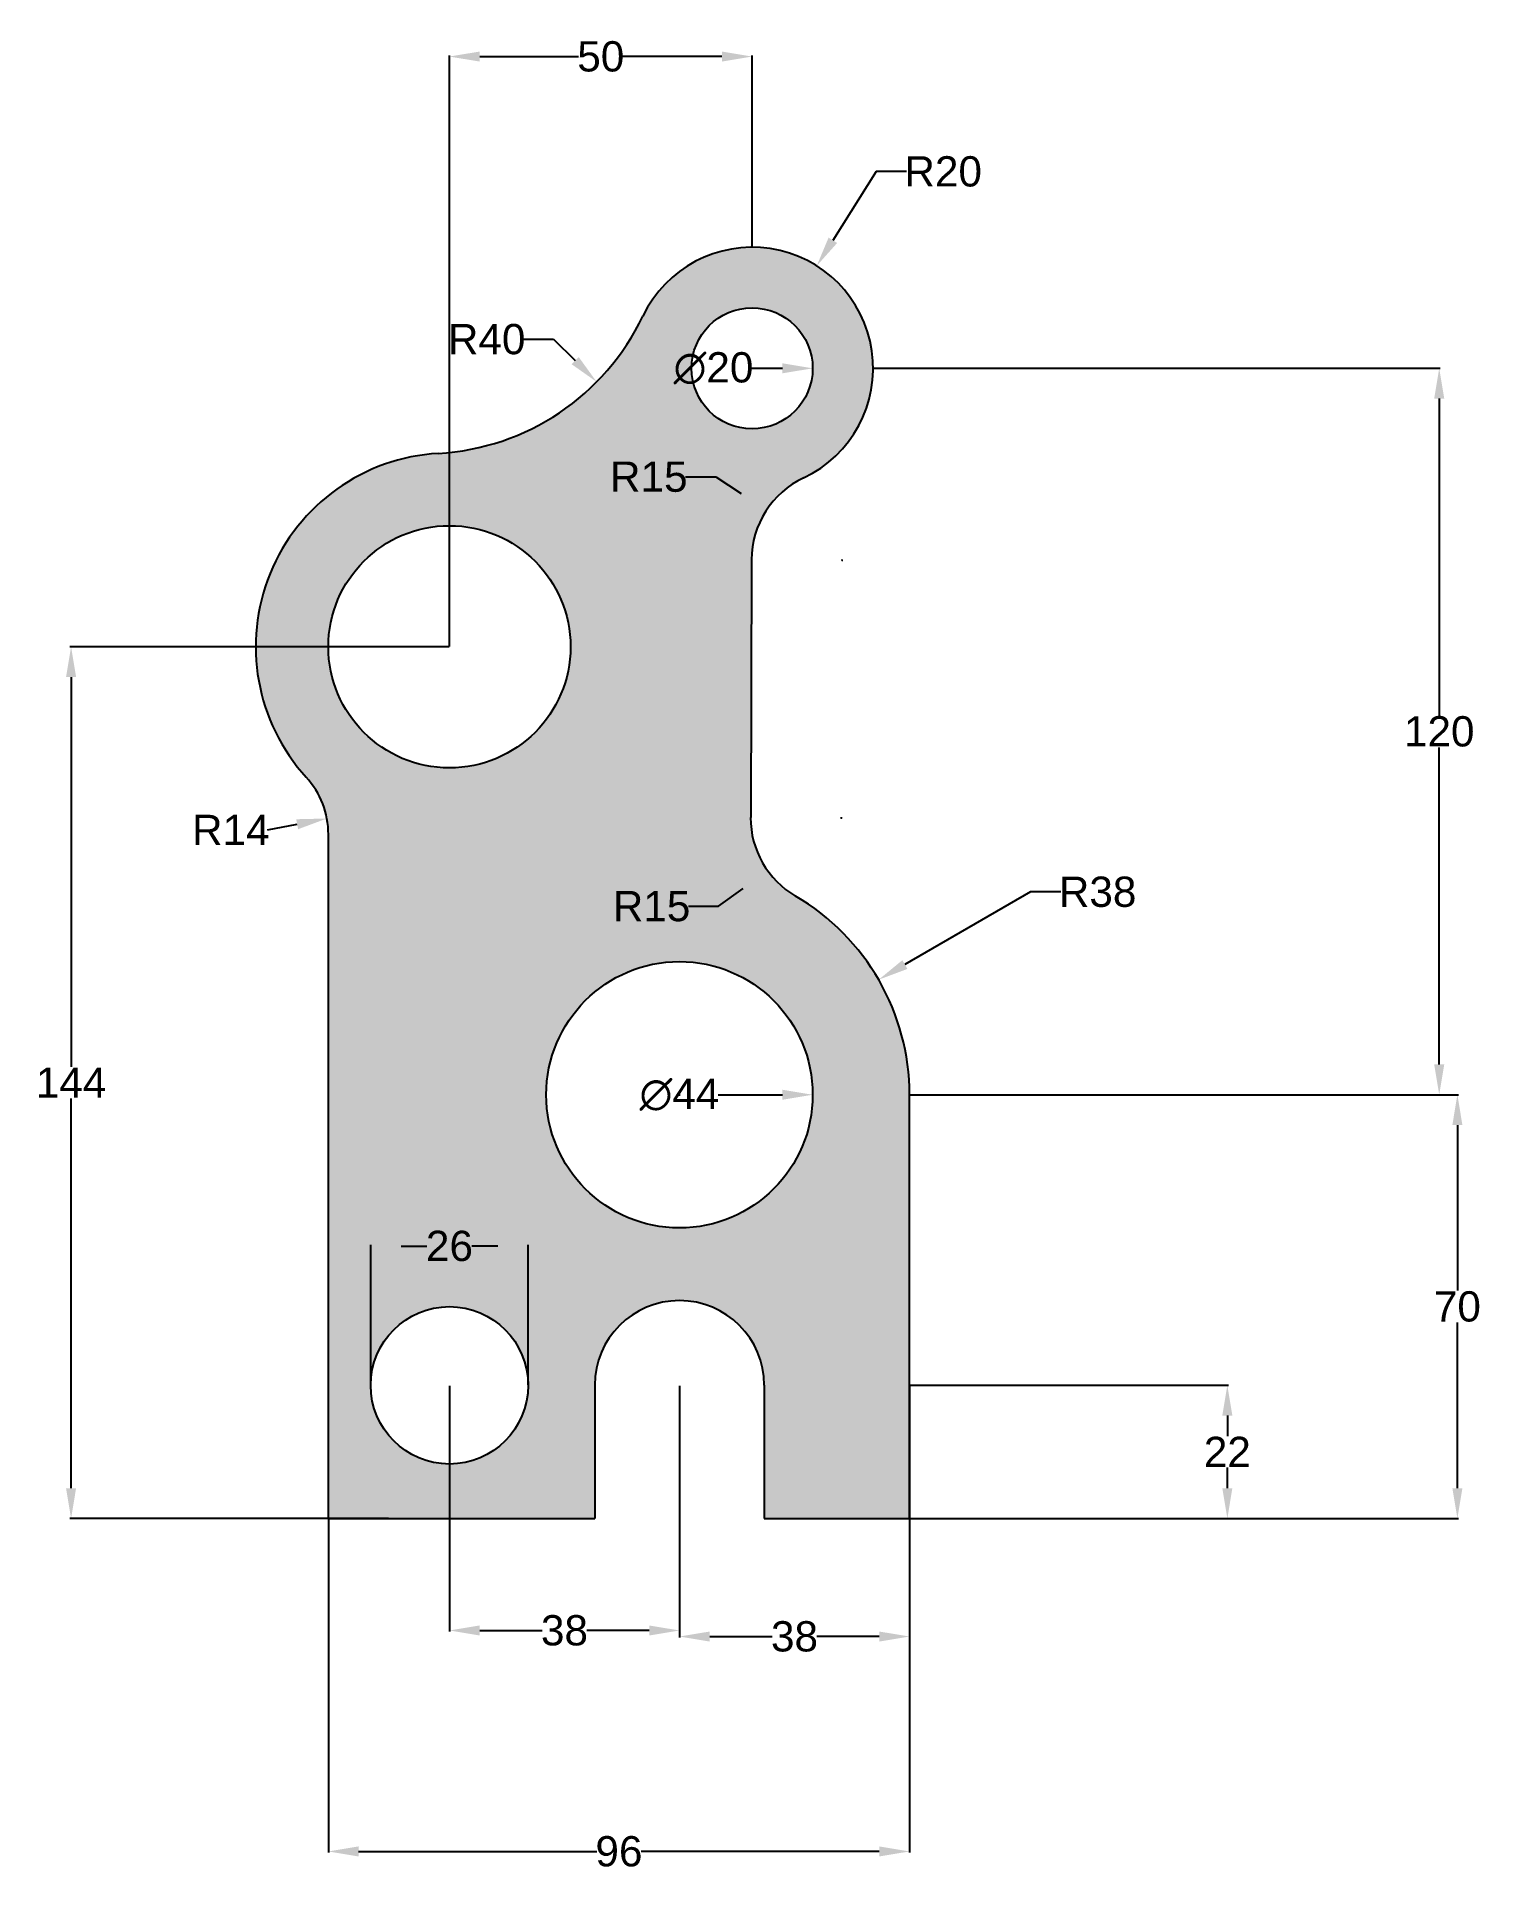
# Model space of a CAD drawing. Header units: millimetres. Extents: x 26 to 265, y 54 to 357.
import ezdxf

# ---------------------------------------------------------------- set-up
doc = ezdxf.new("R2010")
doc.units = ezdxf.units.MM
doc.header["$MEASUREMENT"] = 0
doc.styles.get("Standard").update_dxf_attribs({"font": 'arial.ttf'})
doc.dimstyles.get("Standard").update_dxf_attribs({"dimtxt": 5, "dimasz": 5, "dimexe": 0.18, "dimexo": 0.0625, "dimgap": 0.09, "dimtad": 0, "dimtih": 1, "dimtoh": 1, "dimdec": 0, "dimzin": 0, "dimdsep": 46, "dimtxsty": 'Standard', "dimcen": 0.09, "dimadec": 0, "dimazin": 0, "dimtfac": 1, "dimtdec": 0, "dimtofl": 0, "dimtmove": 0, "dimatfit": 3, "dimfxl": 1, "dimtolj": 1, "dimtzin": 0, "dimarcsym": 0})

# ---------------------------------------------------------------- blocks, each defined once
blk = doc.blocks.new('*D9')
at = {"color": 0, "lineweight": -2, "transparency": 16777216}
for p, q in [((74.5, 112.44), (74.5, 57.32)), ((170.5, 112.44), (170.5, 57.32)), ((79.5, 57.5), (118.83, 57.5)), ((165.5, 57.5), (126.17, 57.5))]:
    blk.add_line(p, q, dxfattribs=at)
at = {"color": 0, "transparency": 16777216}
for points in [[(79.5, 58.33), (79.5, 56.67), (74.5, 57.5)], [(165.5, 58.33), (165.5, 56.67), (170.5, 57.5)]]:
    blk.add_solid(points, dxfattribs=at)
at = {"layer": 'Defpoints', "color": 0, "transparency": 16777216}
for p in [(74.5, 112.5), (170.5, 112.5), (170.5, 57.5)]:
    blk.add_point(p, dxfattribs=at)
at = {"color": 0, "transparency": 16777216, "insert": (122.5, 57.5), "char_height": 5, "attachment_point": 5}
blk.add_mtext('\\A1;96', dxfattribs=at)
blk = doc.blocks.new('*D10')
at = {"color": 0, "lineweight": -2, "transparency": 16777216}
for p, q in [((170.56, 134.5), (223.18, 134.5)), ((223, 129.5), (223, 126.1)), ((223, 117.5), (223, 120.9)), ((170.56, 112.5), (223.18, 112.5))]:
    blk.add_line(p, q, dxfattribs=at)
at = {"color": 0, "transparency": 16777216}
for points in [[(222.17, 129.5), (223.83, 129.5), (223, 134.5)], [(222.17, 117.5), (223.83, 117.5), (223, 112.5)]]:
    blk.add_solid(points, dxfattribs=at)
at = {"layer": 'Defpoints', "color": 0, "transparency": 16777216}
for p in [(170.5, 134.5), (223, 134.5), (170.5, 112.5)]:
    blk.add_point(p, dxfattribs=at)
at = {"color": 0, "transparency": 16777216, "insert": (223, 123.5), "char_height": 5, "attachment_point": 5}
blk.add_mtext('\\A1;22', dxfattribs=at)
blk = doc.blocks.new('*D11')
at = {"color": 0, "lineweight": -2, "transparency": 16777216}
for p, q in [((94.5, 134.44), (94.5, 93.82)), ((132.5, 134.44), (132.5, 93.82)), ((99.5, 94), (109.83, 94)), ((127.5, 94), (117.17, 94))]:
    blk.add_line(p, q, dxfattribs=at)
at = {"color": 0, "transparency": 16777216}
for points in [[(99.5, 94.83), (99.5, 93.17), (94.5, 94)], [(127.5, 94.83), (127.5, 93.17), (132.5, 94)]]:
    blk.add_solid(points, dxfattribs=at)
at = {"layer": 'Defpoints', "color": 0, "transparency": 16777216}
for p in [(94.5, 134.5), (132.5, 134.5), (132.5, 94)]:
    blk.add_point(p, dxfattribs=at)
at = {"color": 0, "transparency": 16777216, "insert": (113.5, 94), "char_height": 5, "attachment_point": 5}
blk.add_mtext('\\A1;38', dxfattribs=at)
blk = doc.blocks.new('*D12')
at = {"color": 0, "lineweight": -2, "transparency": 16777216}
for p, q in [((132.5, 134.44), (132.5, 92.82)), ((170.5, 134.44), (170.5, 92.82)), ((137.5, 93), (147.83, 93)), ((165.5, 93), (155.17, 93))]:
    blk.add_line(p, q, dxfattribs=at)
at = {"color": 0, "transparency": 16777216}
for points in [[(137.5, 93.83), (137.5, 92.17), (132.5, 93)], [(165.5, 93.83), (165.5, 92.17), (170.5, 93)]]:
    blk.add_solid(points, dxfattribs=at)
at = {"layer": 'Defpoints', "color": 0, "transparency": 16777216}
for p in [(132.5, 134.5), (170.5, 134.5), (170.5, 93)]:
    blk.add_point(p, dxfattribs=at)
at = {"color": 0, "transparency": 16777216, "insert": (151.5, 93), "char_height": 5, "attachment_point": 5}
blk.add_mtext('\\A1;38', dxfattribs=at)
blk = doc.blocks.new('*D13')
at = {"color": 0, "lineweight": -2, "transparency": 16777216}
for p, q in [((94.44, 256.5), (31.82, 256.5)), ((32, 251.5), (32, 187.1)), ((32, 117.5), (32, 181.9)), ((84.44, 112.5), (31.82, 112.5))]:
    blk.add_line(p, q, dxfattribs=at)
at = {"color": 0, "transparency": 16777216}
for points in [[(31.17, 251.5), (32.83, 251.5), (32, 256.5)], [(31.17, 117.5), (32.83, 117.5), (32, 112.5)]]:
    blk.add_solid(points, dxfattribs=at)
at = {"layer": 'Defpoints', "color": 0, "transparency": 16777216}
for p in [(94.5, 256.5), (32, 112.5), (84.5, 112.5)]:
    blk.add_point(p, dxfattribs=at)
at = {"color": 0, "transparency": 16777216, "insert": (32, 184.5), "char_height": 5, "attachment_point": 5}
blk.add_mtext('\\A1;144', dxfattribs=at)
blk = doc.blocks.new('*D14')
at = {"color": 0, "lineweight": -2, "transparency": 16777216}
for p, q in [((164.56, 302.5), (258.18, 302.5)), ((258, 297.5), (258, 245.14)), ((258, 187.5), (258, 239.86)), ((170.56, 182.5), (258.18, 182.5))]:
    blk.add_line(p, q, dxfattribs=at)
at = {"color": 0, "transparency": 16777216}
for points in [[(257.17, 297.5), (258.83, 297.5), (258, 302.5)], [(257.17, 187.5), (258.83, 187.5), (258, 182.5)]]:
    blk.add_solid(points, dxfattribs=at)
at = {"layer": 'Defpoints', "color": 0, "transparency": 16777216}
for p in [(164.5, 302.5), (170.5, 182.5), (258, 182.5)]:
    blk.add_point(p, dxfattribs=at)
at = {"color": 0, "transparency": 16777216, "insert": (258, 242.5), "char_height": 5, "attachment_point": 5}
blk.add_mtext('\\A1;120', dxfattribs=at)
blk = doc.blocks.new('*D15')
at = {"color": 0, "lineweight": -2, "transparency": 16777216}
for p, q in [((170.56, 182.5), (261.18, 182.5)), ((261, 177.5), (261, 150.14)), ((261, 117.5), (261, 144.86)), ((170.56, 112.5), (261.18, 112.5))]:
    blk.add_line(p, q, dxfattribs=at)
at = {"color": 0, "transparency": 16777216}
for points in [[(260.17, 177.5), (261.83, 177.5), (261, 182.5)], [(260.17, 117.5), (261.83, 117.5), (261, 112.5)]]:
    blk.add_solid(points, dxfattribs=at)
at = {"layer": 'Defpoints', "color": 0, "transparency": 16777216}
for p in [(170.5, 182.5), (170.5, 112.5), (261, 112.5)]:
    blk.add_point(p, dxfattribs=at)
at = {"color": 0, "transparency": 16777216, "insert": (261, 147.5), "char_height": 5, "attachment_point": 5}
blk.add_mtext('\\A1;70', dxfattribs=at)
blk = doc.blocks.new('*D16')
at = {"color": 0, "lineweight": -2, "transparency": 16777216}
for p, q in [((94.5, 256.56), (94.5, 354.18)), ((99.5, 354), (115.84, 354)), ((139.5, 354), (123.16, 354)), ((144.5, 322.56), (144.5, 354.18))]:
    blk.add_line(p, q, dxfattribs=at)
at = {"color": 0, "transparency": 16777216}
for points in [[(99.5, 354.83), (99.5, 353.17), (94.5, 354)], [(139.5, 354.83), (139.5, 353.17), (144.5, 354)]]:
    blk.add_solid(points, dxfattribs=at)
at = {"layer": 'Defpoints', "color": 0, "transparency": 16777216}
for p in [(144.5, 354), (144.5, 322.5), (94.5, 256.5)]:
    blk.add_point(p, dxfattribs=at)
at = {"color": 0, "transparency": 16777216, "insert": (119.5, 354), "char_height": 5, "attachment_point": 5}
blk.add_mtext('\\A1;50', dxfattribs=at)
blk = doc.blocks.new('*D17')
at = {"color": 0, "lineweight": -2, "transparency": 16777216}
for p, q in [((81.5, 134.56), (81.5, 157.68)), ((107.5, 134.56), (107.5, 157.68)), ((86.5, 157.5), (90.79, 157.5)), ((102.5, 157.5), (98.21, 157.5))]:
    blk.add_line(p, q, dxfattribs=at)
at = {"color": 0, "transparency": 16777216}
for points in [[(86.5, 158.33), (86.5, 156.67), (81.5, 157.5)], [(102.5, 158.33), (102.5, 156.67), (107.5, 157.5)]]:
    blk.add_solid(points, dxfattribs=at)
at = {"layer": 'Defpoints', "color": 0, "transparency": 16777216}
for p in [(107.5, 157.5), (81.5, 134.5), (107.5, 134.5)]:
    blk.add_point(p, dxfattribs=at)
at = {"color": 0, "transparency": 16777216, "insert": (94.5, 157.5), "char_height": 5, "attachment_point": 5}
blk.add_mtext('\\A1;26', dxfattribs=at)
blk = doc.blocks.new('*D18')
at = {"color": 0, "lineweight": -2, "transparency": 16777216}
blk.add_line((138.88, 182.5), (149.5, 182.5), dxfattribs=at)
at = {"color": 0, "transparency": 16777216}
blk.add_solid([(149.5, 183.33), (149.5, 181.67), (154.5, 182.5)], dxfattribs=at)
at = {"layer": 'Defpoints', "color": 0, "transparency": 16777216}
for p in [(110.5, 182.5), (154.5, 182.5)]:
    blk.add_point(p, dxfattribs=at)
at = {"color": 0, "transparency": 16777216, "insert": (132.5, 182.5), "char_height": 5, "attachment_point": 5}
blk.add_mtext('\\A1;∅44', dxfattribs=at)
blk = doc.blocks.new('*D19')
at = {"color": 0, "lineweight": -2, "transparency": 16777216}
for p, q in [((190.5, 216), (169.74, 204.01)), ((195.5, 216), (190.5, 216)), ((132.41, 182.5), (132.59, 182.5)), ((132.5, 182.41), (132.5, 182.59))]:
    blk.add_line(p, q, dxfattribs=at)
at = {"color": 0, "transparency": 16777216}
blk.add_solid([(169.32, 204.73), (170.15, 203.28), (165.41, 201.51)], dxfattribs=at)
at = {"layer": 'Defpoints', "color": 0, "transparency": 16777216}
for p in [(165.41, 201.51), (132.5, 182.5)]:
    blk.add_point(p, dxfattribs=at)
at = {"color": 0, "transparency": 16777216, "insert": (201.57, 216), "char_height": 5, "attachment_point": 5}
blk.add_mtext('\\A1;R38', dxfattribs=at)
blk = doc.blocks.new('*D20')
at = {"color": 0, "lineweight": -2, "transparency": 16777216}
for p, q in [((159.16, 228.25), (159.34, 228.25)), ((159.25, 228.16), (159.25, 228.34)), ((138.97, 213.63), (143.03, 216.56)), ((133.97, 213.63), (138.97, 213.63))]:
    blk.add_line(p, q, dxfattribs=at)
at = {"color": 0, "transparency": 16777216}
blk.add_solid([(142.54, 217.23), (143.52, 215.88), (147.09, 219.48)], dxfattribs=at)
at = {"layer": 'Defpoints', "color": 0, "transparency": 16777216}
for p in [(159.25, 228.25), (147.09, 219.48)]:
    blk.add_point(p, dxfattribs=at)
at = {"color": 0, "transparency": 16777216, "insert": (127.89, 213.63), "char_height": 5, "attachment_point": 5}
blk.add_mtext('\\A1;R15', dxfattribs=at)
blk = doc.blocks.new('*D21')
at = {"color": 0, "lineweight": -2, "transparency": 16777216}
for p, q in [((133.51, 284.57), (138.51, 284.57)), ((138.51, 284.57), (142.69, 281.82)), ((159.31, 270.83), (159.49, 270.83)), ((159.4, 270.74), (159.4, 270.92))]:
    blk.add_line(p, q, dxfattribs=at)
at = {"color": 0, "transparency": 16777216}
blk.add_solid([(143.15, 282.52), (142.23, 281.13), (146.87, 279.08)], dxfattribs=at)
at = {"layer": 'Defpoints', "color": 0, "transparency": 16777216}
for p in [(146.87, 279.08), (159.4, 270.83)]:
    blk.add_point(p, dxfattribs=at)
at = {"color": 0, "transparency": 16777216, "insert": (127.43, 284.57), "char_height": 5, "attachment_point": 5}
blk.add_mtext('\\A1;R15', dxfattribs=at)
blk = doc.blocks.new('*D22')
at = {"color": 0, "lineweight": -2, "transparency": 16777216}
for p, q in [((106.71, 307.29), (111.71, 307.29)), ((111.71, 307.29), (115.26, 303.78))]:
    blk.add_line(p, q, dxfattribs=at)
at = {"color": 0, "transparency": 16777216}
blk.add_solid([(115.85, 304.37), (114.68, 303.18), (118.82, 300.26)], dxfattribs=at)
at = {"layer": 'Defpoints', "color": 0, "transparency": 16777216}
for p in [(90.37, 328.38), (118.82, 300.26)]:
    blk.add_point(p, dxfattribs=at)
at = {"color": 0, "transparency": 16777216, "insert": (100.65, 307.29), "char_height": 5, "attachment_point": 5}
blk.add_mtext('\\A1;R40', dxfattribs=at)
blk = doc.blocks.new('*D23')
at = {"color": 0, "lineweight": -2, "transparency": 16777216}
for p, q in [((165, 335), (157.84, 323.64)), ((170, 335), (165, 335)), ((144.41, 302.5), (144.59, 302.5)), ((144.5, 302.41), (144.5, 302.59))]:
    blk.add_line(p, q, dxfattribs=at)
at = {"color": 0, "transparency": 16777216}
blk.add_solid([(157.13, 324.09), (158.54, 323.2), (155.17, 319.42)], dxfattribs=at)
at = {"layer": 'Defpoints', "color": 0, "transparency": 16777216}
for p in [(155.17, 319.42), (144.5, 302.5)]:
    blk.add_point(p, dxfattribs=at)
at = {"color": 0, "transparency": 16777216, "insert": (176.06, 335), "char_height": 5, "attachment_point": 5}
blk.add_mtext('\\A1;R20', dxfattribs=at)
blk = doc.blocks.new('*D24')
at = {"color": 0, "lineweight": -2, "transparency": 16777216}
blk.add_line((144.5, 302.5), (149.5, 302.5), dxfattribs=at)
at = {"color": 0, "transparency": 16777216}
blk.add_solid([(149.5, 303.33), (149.5, 301.67), (154.5, 302.5)], dxfattribs=at)
at = {"layer": 'Defpoints', "color": 0, "transparency": 16777216}
for p in [(134.5, 302.5), (154.5, 302.5)]:
    blk.add_point(p, dxfattribs=at)
at = {"color": 0, "transparency": 16777216, "insert": (138.12, 302.5), "char_height": 5, "attachment_point": 5}
blk.add_mtext('\\A1;∅20', dxfattribs=at)
blk = doc.blocks.new('*D25')
at = {"color": 0, "lineweight": -2, "transparency": 16777216}
blk.add_line((64.44, 226.25), (69.35, 227.19), dxfattribs=at)
at = {"color": 0, "transparency": 16777216}
blk.add_solid([(69.19, 228.01), (69.51, 226.37), (74.26, 228.13)], dxfattribs=at)
at = {"layer": 'Defpoints', "color": 0, "transparency": 16777216}
for p in [(74.26, 228.13), (60.51, 225.51)]:
    blk.add_point(p, dxfattribs=at)
at = {"color": 0, "transparency": 16777216, "insert": (58.39, 226.25), "char_height": 5, "attachment_point": 5}
blk.add_mtext('\\A1;R14', dxfattribs=at)

msp = doc.modelspace()

# ---------------------------------------------------------------- hatches: boundary and pattern name
h = msp.add_hatch(color=256)
h.dxf.hatch_style = 1
h.set_gradient(color1=(237, 31, 36), color2=(255, 255, 0))
h.paths.add_polyline_path([(144.26, 228.3), (144.4, 270.88, -0.28969), (153.01, 284.4, 1.418359), (126.46, 311.13, -0.273369), (92.66, 288.45, 0.631384), (70.85, 234.94, -0.186984), (74.51, 225.5), (74.5, 112.5), (94.5, 112.5), (104.5, 112.5), (118.5, 112.5), (118.5, 134.5, -1), (146.5, 134.5), (146.5, 112.5), (170.5, 112.5), (170.5, 134.5), (170.5, 182.5, 0.266459), (151.68, 215.3, -0.267343)])
h.paths.add_polyline_path([(154.5, 182.5, -1), (110.5, 182.5, -1)], flags=16)
h.paths.add_polyline_path([(74.5, 256.5, -1), (114.5, 256.5, -1)], flags=16)
h.paths.add_polyline_path([(107.5, 134.5, -1), (81.5, 134.5, -1)], flags=16)
h.paths.add_polyline_path([(134.5, 302.5, -1), (154.5, 302.5, -1)], flags=16)

# ---------------------------------------------------------------- linework, layer by layer
for p, q in [((144.4, 270.88), (144.26, 228.3)), ((74.5, 112.5), (74.51, 225.5)), ((170.5, 134.5), (170.5, 182.5)), ((118.5, 134.5), (118.5, 112.5)), ((146.5, 134.5), (146.5, 112.5)), ((170.5, 112.5), (170.5, 134.5)), ((74.5, 112.5), (94.5, 112.5)), ((94.5, 112.5), (104.5, 112.5)), ((104.5, 112.5), (118.5, 112.5)), ((146.5, 112.5), (170.5, 112.5))]:
    msp.add_line(p, q)
for centre, radius in [((144.5, 302.5), 10), ((94.5, 256.5), 20), ((132.5, 182.5), 22), ((94.5, 134.5), 13)]:
    msp.add_circle(centre, radius)
for centre, radius, start, end in [((144.5, 302.5), 20, 295.1878, 154.4463), ((90.37, 328.38), 40, 273.2891, 334.4463), ((94.5, 256.5), 32, 93.2891, 222.3597), ((159.4, 270.83), 15, 115.1878, 179.8109), ((60.51, 225.51), 14, 359.9953, 42.3597), ((159.25, 228.25), 15, 179.8109, 239.6812), ((132.5, 182.5), 38, 0, 59.6812), ((132.5, 134.5), 14, 0, 180)]:
    msp.add_arc(centre, radius, start, end)

# ---------------------------------------------------------------- dimensions: what is measured, and where the dimension line sits
for base, p1, p2, picture, middle in [((144.5, 354), (94.5, 256.5), (144.5, 322.5), '*D16', (119.5, 354)), ((107.5, 157.5), (81.5, 134.5), (107.5, 134.5), '*D17', (94.5, 157.5)), ((132.5, 94), (94.5, 134.5), (132.5, 134.5), '*D11', (113.5, 94)), ((170.5, 93), (132.5, 134.5), (170.5, 134.5), '*D12', (151.5, 93)), ((170.5, 57.5), (74.5, 112.5), (170.5, 112.5), '*D9', (122.5, 57.5))]:
    dim = msp.add_linear_dim(base=base, p1=p1, p2=p2, dimstyle='Standard')
    dim.commit()
    dim.dimension.update_dxf_attribs({"geometry": picture, "text_midpoint": middle})
for center, mpoint, picture, middle in [((144.5, 302.5), (155.17, 319.42), '*D23', (176.06, 335)), ((90.37, 328.38), (118.82, 300.26), '*D22', (100.65, 307.29)), ((60.51, 225.51), (74.26, 228.13), '*D25', (64.44, 226.25)), ((132.5, 182.5), (165.41, 201.51), '*D19', (201.57, 216))]:
    dim = msp.add_radius_dim(center=center, mpoint=mpoint, dimstyle='Standard')
    dim.commit()
    dim.dimension.update_dxf_attribs({"geometry": picture, "text_midpoint": middle, "dimtype": 164})
for p1, p2, picture, middle in [((134.5, 302.5), (154.5, 302.5), '*D24', (138.12, 302.5)), ((110.5, 182.5), (154.5, 182.5), '*D18', (132.5, 182.5))]:
    dim = msp.add_diameter_dim_2p(p1=p1, p2=p2, dimstyle='Standard')
    dim.commit()
    dim.dimension.update_dxf_attribs({"geometry": picture, "text_midpoint": middle, "dimtype": 163})
for base, p1, p2, picture, middle in [((258, 182.5), (164.5, 302.5), (170.5, 182.5), '*D14', (258, 242.5)), ((32, 112.5), (94.5, 256.5), (84.5, 112.5), '*D13', (32, 184.5)), ((261, 112.5), (170.5, 182.5), (170.5, 112.5), '*D15', (261, 147.5)), ((223, 134.5), (170.5, 112.5), (170.5, 134.5), '*D10', (223, 123.5))]:
    dim = msp.add_linear_dim(base=base, p1=p1, p2=p2, angle=90, dimstyle='Standard')
    dim.commit()
    dim.dimension.update_dxf_attribs({"geometry": picture, "text_midpoint": middle})
for center, mpoint, picture, middle in [((159.4, 270.83), (146.87, 279.08), '*D21', (127.43, 284.57)), ((159.25, 228.25), (147.09, 219.48), '*D20', (127.89, 213.63))]:
    dim = msp.add_radius_dim(center=center, mpoint=mpoint, dimstyle='Standard')
    dim.commit()
    dim.dimension.update_dxf_attribs({"geometry": picture, "text_midpoint": middle})

doc.saveas('drawing.dxf')
